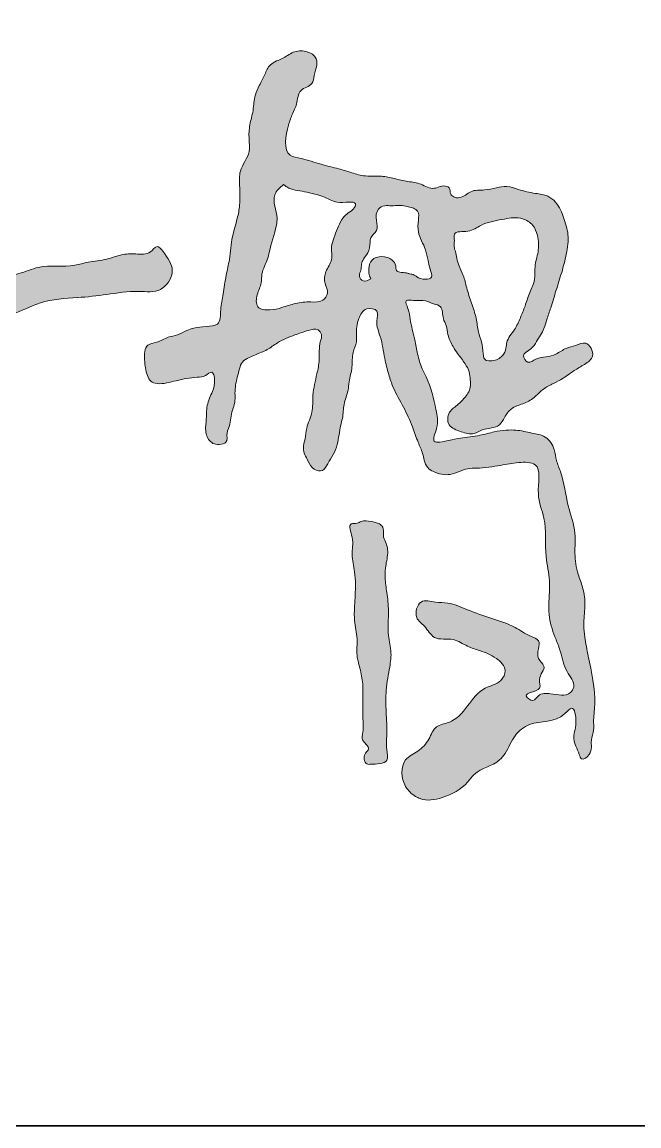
# Model space of a CAD drawing. Extents: x 3968514 to 5230306, y -516551 to -228246.
# Drawn here: x 4657063 to 4657539, y -351453 to -350602 of the extents above; entities that cross this region are included whole.
import ezdxf

# ---------------------------------------------------------------- set-up
doc = ezdxf.new("R2010")
doc.units = 0
doc.header["$LTSCALE"] = 1000
doc.header["$MEASUREMENT"] = 0
doc.layers.add('AXIS', color=3, linetype='Continuous', lineweight=15)
doc.layers.add('FRAME', color=3, linetype='Continuous', lineweight=18)

# ---------------------------------------------------------------- blocks, each defined once
blk = doc.blocks.new('A$C0B803521')
at = {"layer": 'FRAME', "lineweight": 35}
blk.add_line((-16943.12, 42352), (-23943.12, 42352), dxfattribs=at)
blk = doc.blocks.new('FWEFS')
h = blk.add_hatch(color=7)
h.dxf.hatch_style = 1
edge = h.paths.add_edge_path()
edge.add_spline(control_points=[(1917790.24, -2261802.23), (1917786.52, -2261803.82), (1917780.68, -2261806.32), (1917772.76, -2261811.83), (1917765.78, -2261811.49), (1917759.21, -2261815.92), (1917758.63, -2261825.08), (1917765.72, -2261831.7), (1917762.41, -2261845.41), (1917776.92, -2261841.29), (1917784.26, -2261845.3), (1917792.1, -2261839.64), (1917791.07, -2261853.08), (1917798.65, -2261859.55), (1917798.4, -2261872.46), (1917803.01, -2261883.74), (1917807.5, -2261895.54), (1917810.74, -2261907.26), (1917814.54, -2261919.38), (1917824.7, -2261925.2), (1917833.31, -2261924.5), (1917837.6, -2261922.02), (1917843.1, -2261923.94), (1917839.41, -2261927.59), (1917838.95, -2261931.96), (1917835.67, -2261936.51), (1917831.24, -2261942), (1917825.83, -2261947.08), (1917825.18, -2261955.24), (1917816.16, -2261958.56), (1917800.5, -2261962.15), (1917779.01, -2261968.46), (1917757.09, -2261971.99), (1917741.98, -2261976.91), (1917729.05, -2261977.3), (1917716.56, -2261983.89), (1917699.05, -2261987.15), (1917681.43, -2261991.12), (1917663.18, -2261998.21), (1917647.33, -2262002.75), (1917627.27, -2262001.47), (1917609.71, -2262003.7), (1917590.65, -2262009.83), (1917575.12, -2262014.36), (1917554.11, -2262021.17), (1917559.89, -2262042.14), (1917576.94, -2262050.93), (1917598.54, -2262044.27), (1917621.52, -2262044.27), (1917645.93, -2262041.09), (1917667.78, -2262027.14), (1917694.44, -2262030.1), (1917721.28, -2262015.25), (1917749.74, -2262012.75), (1917776.85, -2262004.01), (1917799.85, -2261990.24), (1917826.86, -2261989.47), (1917850.33, -2261984.56), (1917868.49, -2261976.57), (1917884.58, -2261971.65), (1917901.76, -2261967.5), (1917920.94, -2261963.09), (1917942.34, -2261958.91), (1917966.05, -2261954.58), (1917989.23, -2261945.96), (1918014.92, -2261947.01), (1918038.29, -2261932.97), (1918064, -2261932.16), (1918089.36, -2261929.44), (1918110.2, -2261925.7), (1918130.72, -2261928.77), (1918142.18, -2261911.87), (1918135.63, -2261900.84), (1918127.49, -2261889.58), (1918121.32, -2261899.18), (1918110.88, -2261897.54), (1918099.62, -2261898.19), (1918087.81, -2261902.88), (1918075.42, -2261903.58), (1918058.35, -2261909.03), (1918039.35, -2261905.36), (1918019.76, -2261914.58), (1918000.04, -2261915.5), (1917979.07, -2261917.27), (1917959.07, -2261926.09), (1917937.55, -2261924.26), (1917921.46, -2261935.69), (1917904.21, -2261932.89), (1917891.75, -2261943.32), (1917876.71, -2261942.58), (1917863.46, -2261942.79), (1917856.14, -2261945.73), (1917846.04, -2261950.66), (1917852.46, -2261936.37), (1917859.44, -2261931.09), (1917865.98, -2261920.88), (1917873.37, -2261910.63), (1917870.59, -2261896.39), (1917880.26, -2261887.83), (1917878.5, -2261877.09), (1917880.38, -2261867.65), (1917879.25, -2261855.53), (1917881.63, -2261841.81), (1917883.14, -2261826.16), (1917883.96, -2261814.04), (1917883.63, -2261800.29), (1917897.22, -2261799.73), (1917908.48, -2261798.96), (1917913.34, -2261786.9), (1917926.27, -2261787.97), (1917937.72, -2261780.78), (1917950.35, -2261774.11), (1917962.65, -2261771.39), (1917981.53, -2261767.69), (1917969.3, -2261756.28), (1917960.91, -2261753), (1917950.37, -2261752.57), (1917942.4, -2261757.98), (1917932.11, -2261762.17), (1917919.52, -2261763.45), (1917905.83, -2261767.33), (1917895.12, -2261770.41), (1917877.14, -2261777.01), (1917888.79, -2261762.78), (1917887.89, -2261753.34), (1917891.68, -2261741.95), (1917886.86, -2261732.81), (1917884.72, -2261719.08), (1917875.32, -2261723.49), (1917870.2, -2261728.13), (1917864.19, -2261734.54), (1917857.69, -2261739.61), (1917853.65, -2261749.88), (1917856.05, -2261759.43), (1917855.84, -2261769.06), (1917861.47, -2261775.41), (1917857.36, -2261781.95), (1917852.84, -2261788.77), (1917841.01, -2261788.4), (1917830.62, -2261792.05), (1917818.06, -2261795.29), (1917812.67, -2261783.64), (1917821.31, -2261775.14), (1917818.52, -2261760.85), (1917825.62, -2261750.64), (1917831.34, -2261736.6), (1917842.54, -2261739.4), (1917848.98, -2261728.74), (1917837.98, -2261724.98), (1917830.45, -2261725.93), (1917821.73, -2261722.44), (1917813.82, -2261724.42), (1917803.17, -2261721.37), (1917800.74, -2261733.29), (1917801.28, -2261741.96), (1917802, -2261751.95), (1917797.92, -2261761.88), (1917797.17, -2261773.11), (1917794.44, -2261784.89), (1917794.8, -2261794.83), (1917791.45, -2261800.27), (1917790.24, -2261802.23)], knot_values=[0, 0, 0, 0, 24.366061, 38.189437, 56.537359, 63.530395, 83.986974, 99.616719, 120.989284, 140.525005, 164.922766, 170.379048, 188.122888, 210.657272, 234.565496, 258.462018, 284.424346, 309.872356, 332.066619, 358.287014, 372.511667, 381.588324, 388.651204, 397.0169, 403.114956, 415.941233, 428.809803, 446.336873, 458.715261, 472.853017, 497.672363, 558.956675, 604.775447, 631.164715, 653.796783, 681.137311, 714.122256, 760.305437, 789.14986, 831.846762, 857.449787, 909.053616, 937.40682, 975.877135, 1013.187957, 1044.226209, 1079.348961, 1118.05175, 1174.264502, 1218.203695, 1263.372696, 1324.701999, 1369.27271, 1443.036026, 1493.632269, 1539.447049, 1601.008372, 1651.860114, 1682.761253, 1719.700448, 1752.688512, 1788.787888, 1837.7444, 1883.563172, 1933.245405, 1984.849069, 2032.982367, 2091.139462, 2136.202259, 2186.038982, 2219.796733, 2251.264563, 2282.1412, 2299.14346, 2311.638131, 2334.266829, 2356.725695, 2380.025163, 2409.222672, 2430.572689, 2486.671633, 2518.553309, 2557.256099, 2604.098767, 2644.100099, 2685.981279, 2728.494651, 2754.147502, 2784.207193, 2817.964944, 2842.020519, 2860.748952, 2870.867759, 2892.611048, 2911.86865, 2933.618011, 2962.22022, 2984.656876, 3013.257647, 3027.644326, 3046.8919, 3070.869698, 3099.820582, 3130.358931, 3163.965985, 3176.853041, 3203.674741, 3226.971118, 3240.725897, 3272.607573, 3290.495417, 3322.692603, 3354.130147, 3378.498819, 3401.227139, 3422.028042, 3438.027523, 3460.936372, 3478.169039, 3504.217307, 3537.202575, 3558.967326, 3583.444136, 3606.334917, 3626.272151, 3645.718353, 3672.083398, 3693.533914, 3703.652721, 3724.136874, 3737.70728, 3755.802227, 3773.021479, 3800.242528, 3813.129584, 3830.347641, 3842.523603, 3855.015074, 3877.924181, 3904.313772, 3928.316206, 3939.042183, 3970.894818, 3986.879573, 4021.316883, 4045.303939, 4063.195265, 4079.656503, 4096.127327, 4115.394378, 4128.589173, 4149.39364, 4165.396334, 4182.614392, 4206.59219, 4222.576945, 4240.803655, 4269.974399, 4289.421914, 4313.611138, 4327.198539, 4327.198539, 4327.198539, 4327.198539], degree=3, periodic=0)
edge = h.paths.add_edge_path(flags=16)
edge.add_spline(control_points=[(1917817.73, -2261832.45), (1917821.49, -2261830.93), (1917827.77, -2261828.39), (1917833.6, -2261820.37), (1917842.63, -2261816.57), (1917851, -2261814.97), (1917862.13, -2261816.9), (1917860.95, -2261828.77), (1917855.45, -2261837.57), (1917861.3, -2261849.21), (1917853.42, -2261860.77), (1917854.75, -2261872.89), (1917855.61, -2261883.68), (1917850.17, -2261894.3), (1917850.91, -2261907.03), (1917837.96, -2261913.88), (1917831.68, -2261904.55), (1917831.4, -2261894.98), (1917831.11, -2261883.07), (1917822, -2261873.32), (1917826.17, -2261859.25), (1917819.15, -2261849.13), (1917820.8, -2261839.18), (1917818.81, -2261834.82), (1917817.73, -2261832.45)], knot_values=[0, 0, 0, 0, 23.754055, 39.676877, 57.661976, 80.420577, 92.135508, 117.905246, 131.640664, 154.374723, 184.407486, 206.912286, 226.200975, 248.067523, 276.554032, 297.469728, 312.296055, 333.43967, 356.172411, 381.339271, 405.451462, 435.483364, 448.34382, 463.594547, 463.594547, 463.594547, 463.594547], degree=3, periodic=0)
h = blk.add_hatch(color=7)
h.dxf.hatch_style = 1
edge = h.paths.add_edge_path()
edge.add_spline(control_points=[(1918248.53, -2261760.28), (1918250.23, -2261754.93), (1918252.93, -2261746.42), (1918241.72, -2261740.8), (1918232.02, -2261741.41), (1918225.6, -2261746.86), (1918219.29, -2261749.1), (1918213.55, -2261752.2), (1918210.5, -2261759.91), (1918206.47, -2261767.37), (1918202.15, -2261776.45), (1918202.05, -2261787.13), (1918198.5, -2261798.15), (1918198.03, -2261808.78), (1918199.74, -2261821.55), (1918190.41, -2261831.94), (1918191.15, -2261846.6), (1918191.69, -2261858.75), (1918189.18, -2261871.98), (1918184.66, -2261885.53), (1918183.9, -2261900.55), (1918180.33, -2261915.06), (1918178.6, -2261928.39), (1918175.97, -2261940.03), (1918176.62, -2261953.72), (1918164.58, -2261953.8), (1918157.03, -2261954.7), (1918149.47, -2261957.08), (1918143.55, -2261960.94), (1918134.87, -2261961.85), (1918128.33, -2261966.48), (1918117.6, -2261967.48), (1918117.46, -2261980.7), (1918118.65, -2261989.4), (1918122.01, -2261996.81), (1918130.8, -2261999.09), (1918142.49, -2261995.33), (1918155.14, -2261992.98), (1918164.42, -2261993.11), (1918170.38, -2261986.89), (1918172.63, -2261996.94), (1918170.07, -2262004.54), (1918165.13, -2262014.89), (1918165.7, -2262026.13), (1918163.91, -2262036.38), (1918168.89, -2262044.43), (1918175.34, -2262045.3), (1918182.33, -2262043.95), (1918180.42, -2262035.72), (1918184.06, -2262029.86), (1918184.15, -2262020.96), (1918188.03, -2262013.38), (1918187.14, -2262003.1), (1918188.69, -2261994.86), (1918190.87, -2261987.06), (1918192.61, -2261980.68), (1918198.16, -2261978.01), (1918204.54, -2261975.01), (1918212.51, -2261972.42), (1918221.38, -2261965.08), (1918232.69, -2261960.75), (1918242.65, -2261957.43), (1918251.09, -2261954.89), (1918255.26, -2261960.45), (1918251.89, -2261968.44), (1918253.2, -2261978.7), (1918250.43, -2261992.48), (1918246.95, -2262005.72), (1918248.05, -2262020.3), (1918242.46, -2262030.79), (1918242.03, -2262040.36), (1918239.03, -2262049), (1918243.59, -2262056.97), (1918247.11, -2262064.71), (1918255.96, -2262066.48), (1918259.12, -2262058.92), (1918263.74, -2262053.06), (1918267.55, -2262042.92), (1918267.96, -2262033.25), (1918271.12, -2262023.21), (1918270.85, -2262013.79), (1918274.93, -2262004.81), (1918275.48, -2261994.95), (1918278.59, -2261985.5), (1918277.38, -2261974.66), (1918281.78, -2261966.94), (1918280.92, -2261957.91), (1918281.84, -2261948.93), (1918287.29, -2261938.8), (1918299.2, -2261940.81), (1918295.55, -2261951.85), (1918300.8, -2261963.07), (1918302.43, -2261977.31), (1918305.82, -2261990.37), (1918310.02, -2262003.2), (1918317.66, -2262016), (1918324.23, -2262030.07), (1918328.13, -2262042.36), (1918332.22, -2262050.62), (1918333.51, -2262057.45), (1918335.51, -2262063.07), (1918342.84, -2262067.48), (1918354.31, -2262069.85), (1918364.52, -2262063.29), (1918374.78, -2262063.41), (1918383.16, -2262062.48), (1918394.22, -2262060.98), (1918405.22, -2262058.51), (1918425.55, -2262058.58), (1918418.83, -2262083.55), (1918428.69, -2262104.45), (1918425.76, -2262128.22), (1918430.43, -2262146.86), (1918430.12, -2262162.57), (1918428.64, -2262178.09), (1918434.24, -2262193.13), (1918439.74, -2262206.79), (1918441.49, -2262219.49), (1918451.18, -2262229.55), (1918444.46, -2262240.36), (1918432.98, -2262236.93), (1918422.1, -2262236.79), (1918417.86, -2262244.5), (1918407.02, -2262236.32), (1918425.71, -2262235.91), (1918420.27, -2262224.51), (1918429.31, -2262216.55), (1918417.56, -2262209.13), (1918425.7, -2262196.42), (1918412.72, -2262192.34), (1918402.79, -2262184.53), (1918385.27, -2262179.39), (1918368.23, -2262173.28), (1918353.84, -2262166.85), (1918341.96, -2262167.1), (1918329.3, -2262163.26), (1918325.08, -2262179), (1918334.97, -2262185.14), (1918340.72, -2262197.12), (1918355.9, -2262193.35), (1918366.04, -2262200.95), (1918377.8, -2262204.37), (1918388.56, -2262208.45), (1918398.18, -2262218.02), (1918392.28, -2262229.78), (1918370.85, -2262233.27), (1918363.6, -2262259.16), (1918341.48, -2262261.43), (1918337.49, -2262273.37), (1918329.51, -2262282.04), (1918314.78, -2262288.46), (1918315.97, -2262307.52), (1918324.72, -2262315.55), (1918334.22, -2262320.5), (1918349.85, -2262317.8), (1918364.31, -2262310.02), (1918374.52, -2262294.9), (1918388.64, -2262293.02), (1918398.09, -2262281.04), (1918402.05, -2262269.41), (1918418.57, -2262256.5), (1918436.22, -2262260.9), (1918448.95, -2262244.46), (1918452.07, -2262261.68), (1918446.78, -2262272.13), (1918452.31, -2262280.65), (1918454.76, -2262289.74), (1918464.09, -2262282.9), (1918461.28, -2262274.12), (1918464.77, -2262266.11), (1918463.84, -2262256.87), (1918466.89, -2262237.78), (1918461.34, -2262215.79), (1918457.62, -2262195.53), (1918456.09, -2262182.65), (1918458.14, -2262169.89), (1918456.7, -2262156.42), (1918451.32, -2262143.52), (1918449.12, -2262129.33), (1918451.05, -2262111.29), (1918443.17, -2262090.89), (1918441.42, -2262071.45), (1918435.18, -2262057.67), (1918434.43, -2262047.71), (1918427.96, -2262038.03), (1918415.89, -2262036.21), (1918406.05, -2262033.7), (1918396.18, -2262033.82), (1918386.84, -2262035.17), (1918375.47, -2262038.6), (1918362.97, -2262039.73), (1918352.7, -2262041.68), (1918337.76, -2262045.43), (1918345.04, -2262030.09), (1918341.9, -2262014.73), (1918338.41, -2261998.42), (1918330.95, -2261985.3), (1918328.31, -2261975.47), (1918326.18, -2261962.64), (1918322.66, -2261950.51), (1918322.01, -2261941.44), (1918317.63, -2261932.83), (1918327.38, -2261934.34), (1918333.8, -2261933.28), (1918340.3, -2261936.64), (1918348.46, -2261938.15), (1918347.05, -2261947.19), (1918351.23, -2261953.44), (1918351.43, -2261961.38), (1918355.02, -2261968.55), (1918359.92, -2261975.78), (1918364.67, -2261981.76), (1918368.57, -2261988.55), (1918369, -2261994.88), (1918369.65, -2262002.35), (1918365.11, -2262008.83), (1918359.29, -2262014.83), (1918351.88, -2262019.16), (1918350.68, -2262029.4), (1918356.91, -2262033.24), (1918363.21, -2262035.72), (1918371.31, -2262037.93), (1918380.06, -2262031.94), (1918391, -2262032.87), (1918395.62, -2262023.54), (1918400.46, -2262016.44), (1918409.89, -2262013.79), (1918418.39, -2262009.58), (1918424.3, -2262002.45), (1918431.76, -2261998.76), (1918440.33, -2261994.43), (1918448.31, -2261988.35), (1918456.98, -2261983.49), (1918466.34, -2261977.12), (1918459.46, -2261964.08), (1918450.35, -2261969.05), (1918442.41, -2261970.39), (1918435.81, -2261975.58), (1918427.58, -2261977.75), (1918420.21, -2261978.02), (1918413.7, -2261983.6), (1918407.6, -2261975.11), (1918416.65, -2261971.89), (1918420.76, -2261964.26), (1918425.79, -2261957.03), (1918428.3, -2261947.87), (1918431.79, -2261938.32), (1918435.14, -2261925.98), (1918439.77, -2261912.35), (1918443.37, -2261898.03), (1918445.71, -2261883.38), (1918441.71, -2261872.11), (1918438.07, -2261861.45), (1918430.97, -2261852.56), (1918417.96, -2261851.34), (1918407.52, -2261848.88), (1918397.69, -2261845.25), (1918388.75, -2261846.85), (1918379.9, -2261849.33), (1918370.77, -2261848.22), (1918364.59, -2261853.82), (1918357.82, -2261855.7), (1918353.13, -2261851.46), (1918353.94, -2261846.3), (1918347.88, -2261845.05), (1918344.34, -2261846.5), (1918340.11, -2261847.72), (1918335.82, -2261846.65), (1918329.74, -2261843.15), (1918320.73, -2261842.2), (1918310.71, -2261839.9), (1918299.33, -2261837.26), (1918287.64, -2261838.66), (1918276.8, -2261835.06), (1918266.08, -2261831.76), (1918253.1, -2261828.92), (1918241.36, -2261824.63), (1918223.73, -2261821.99), (1918227.35, -2261802.29), (1918231.46, -2261790.19), (1918235.99, -2261781.8), (1918235.95, -2261770.35), (1918247.75, -2261768.49), (1918248.31, -2261762.6), (1918248.53, -2261760.28)], knot_values=[0, 0, 0, 0, 28.535344, 45.431189, 64.936486, 84.550374, 93.812154, 105.288467, 122.177055, 141.204187, 157.00605, 181.586523, 203.996616, 225.90725, 245.352952, 278.554516, 300.463643, 330.848383, 351.829078, 380.720005, 416.298509, 441.088572, 470.660759, 495.239438, 517.650831, 535.606857, 554.97199, 566.004944, 582.387827, 596.77516, 616.699819, 630.487304, 653.738287, 678.522014, 688.685348, 698.895596, 728.869796, 761.56267, 774.905447, 785.831337, 797.968312, 816.595635, 839.750055, 863.340087, 883.379246, 901.517356, 911.268326, 922.3017, 936.349717, 950.956958, 963.2803, 988.429899, 999.756148, 1024.401059, 1037.928493, 1049.257688, 1061.83384, 1072.370522, 1092.295704, 1111.158595, 1140.822787, 1162.885645, 1177.740805, 1186.457178, 1197.917097, 1225.853504, 1247.913155, 1281.581446, 1307.77837, 1333.406727, 1350.167761, 1365.208197, 1385.607607, 1401.820294, 1415.020241, 1428.094269, 1444.539275, 1461.368971, 1491.452464, 1502.230825, 1524.16965, 1546.791737, 1559.97711, 1583.046966, 1605.767675, 1623.131425, 1633.587448, 1659.094127, 1678.292441, 1694.37512, 1709.187597, 1734.13934, 1768.828441, 1793.97804, 1815.198529, 1849.498152, 1883.036028, 1908.125272, 1926.897419, 1937.674489, 1950.152174, 1960.796126, 1987.324965, 2015.733769, 2028.847112, 2048.113932, 2066.616222, 2094.86487, 2120.401465, 2165.369925, 2203.833335, 2263.59861, 2301.451367, 2318.499289, 2357.70871, 2393.309027, 2413.265404, 2445.615601, 2471.586869, 2481.530305, 2512.297331, 2531.377542, 2542.300975, 2554.603851, 2578.306614, 2591.945484, 2613.51144, 2628.181597, 2655.459336, 2669.2146, 2696.726446, 2735.073142, 2775.016962, 2807.394832, 2826.245249, 2848.431752, 2873.254924, 2891.386099, 2914.332945, 2943.54566, 2967.976437, 2987.949857, 3016.191924, 3039.388153, 3056.180462, 3082.888354, 3160.118371, 3180.091791, 3202.326337, 3227.682226, 3250.886004, 3291.801282, 3313.511784, 3321.142271, 3355.317885, 3401.257543, 3416.981819, 3462.056647, 3475.377257, 3506.681068, 3534.660927, 3591.872847, 3605.196283, 3628.386664, 3654.185343, 3679.531031, 3687.156997, 3700.910129, 3723.332947, 3739.051422, 3750.984435, 3778.314183, 3854.197091, 3883.626814, 3902.456763, 3931.489234, 3960.670482, 3982.235421, 4015.028887, 4045.714348, 4089.547027, 4143.255165, 4161.926929, 4179.036043, 4203.013757, 4224.220602, 4249.30716, 4264.300646, 4283.01389, 4305.690552, 4336.002425, 4354.857327, 4376.926427, 4396.629536, 4425.719705, 4478.389873, 4492.18487, 4516.155503, 4538.620969, 4571.115396, 4588.225172, 4599.980626, 4611.47889, 4630.025534, 4643.13627, 4654.600452, 4673.620964, 4685.078017, 4699.422549, 4719.556036, 4732.267815, 4751.839151, 4765.632959, 4778.094704, 4789.548693, 4809.666174, 4822.132959, 4840.222728, 4859.627214, 4869.680877, 4881.144548, 4901.603118, 4915.035505, 4942.659527, 4956.595681, 4973.530148, 4992.869057, 5012.998007, 5029.841572, 5047.235288, 5062.224766, 5087.660122, 5106.261998, 5124.349896, 5146.435546, 5162.699447, 5177.483977, 5195.642459, 5211.272914, 5227.536526, 5240.647262, 5252.635174, 5268.233208, 5282.68915, 5305.974185, 5319.907449, 5339.413969, 5367.013157, 5396.556132, 5425.621966, 5456.01851, 5483.376562, 5495.652466, 5524.351688, 5544.251861, 5571.422266, 5589.605914, 5605.580703, 5624.435605, 5645.770764, 5655.309333, 5674.019395, 5680.252787, 5690.299502, 5698.666458, 5710.434688, 5714.071977, 5724.801428, 5735.457965, 5756.217848, 5777.842271, 5797.562743, 5825.802206, 5846.769818, 5865.183653, 5893.422445, 5925.526163, 5943.101309, 5989.374635, 6008.047655, 6024.249042, 6046.542068, 6066.356738, 6079.221034, 6079.221034, 6079.221034, 6079.221034], degree=3, periodic=0)
edge = h.paths.add_edge_path(flags=16)
edge.add_spline(control_points=[(1918292.39, -2261917.16), (1918290.28, -2261918.28), (1918287.43, -2261919.8), (1918284.13, -2261917.4), (1918282.92, -2261914.21), (1918285.14, -2261910.55), (1918284.75, -2261906.06), (1918286.61, -2261901.36), (1918291.03, -2261896.8), (1918291.64, -2261890.64), (1918292.05, -2261884.16), (1918298.29, -2261880.22), (1918296.1, -2261871.83), (1918296.4, -2261863.57), (1918302.98, -2261860.25), (1918308.48, -2261861.15), (1918313.79, -2261860.17), (1918319.47, -2261861.26), (1918324.37, -2261862.15), (1918329.82, -2261865.28), (1918328.82, -2261872.86), (1918328.13, -2261882.96), (1918334.52, -2261892.5), (1918336.4, -2261902.64), (1918337.7, -2261909.15), (1918341.5, -2261918.99), (1918329.78, -2261917.59), (1918325.54, -2261913.82), (1918322.6, -2261913.54), (1918319.04, -2261912.22), (1918315.65, -2261912.46), (1918311.35, -2261910.96), (1918312.01, -2261906.3), (1918309.12, -2261902.61), (1918303.81, -2261899.78), (1918297.78, -2261899.67), (1918291.88, -2261903.12), (1918290.56, -2261908.68), (1918290.72, -2261913.67), (1918291.88, -2261916.11), (1918292.39, -2261917.16)], knot_values=[0, 0, 0, 0, 12.594808, 17.099866, 22.758349, 31.355255, 40.67874, 49.166524, 60.834113, 77.586141, 84.828387, 98.697095, 114.244075, 132.033188, 143.056457, 153.431371, 165.122729, 174.937566, 187.675587, 195.58958, 209.255375, 227.393076, 257.351656, 274.007046, 287.992505, 300.453405, 323.160188, 327.833093, 335.228352, 339.94764, 350.40319, 356.204474, 363.448029, 374.232229, 382.357335, 399.218177, 407.669015, 421.397094, 430.489589, 437.417538, 437.417538, 437.417538, 437.417538], degree=3, periodic=0)
edge = h.paths.add_edge_path(flags=16)
edge.add_spline(control_points=[(1918224.98, -2261844.41), (1918222.14, -2261846.84), (1918216.95, -2261851.25), (1918217.88, -2261861.53), (1918220.6, -2261868.96), (1918218.64, -2261881.27), (1918214.92, -2261891.34), (1918212.34, -2261904.2), (1918207.71, -2261911.33), (1918208.28, -2261921.43), (1918204.02, -2261928.64), (1918203.21, -2261940.52), (1918214.96, -2261941.76), (1918224.14, -2261939.33), (1918234.49, -2261935.74), (1918244.93, -2261934.6), (1918254.94, -2261935.68), (1918260.44, -2261927.86), (1918256, -2261920.44), (1918256.82, -2261910.92), (1918263.61, -2261902.84), (1918261.03, -2261893.27), (1918264.9, -2261883.03), (1918267.73, -2261874.15), (1918273.62, -2261866.65), (1918278.42, -2261864.72), (1918282.17, -2261858.17), (1918273.32, -2261857.75), (1918265.61, -2261859.07), (1918256.98, -2261853.88), (1918248.47, -2261851.65), (1918239.25, -2261849.31), (1918230.27, -2261848.68), (1918225.79, -2261845.07), (1918224.98, -2261844.41)], knot_values=[0, 0, 0, 0, 20.998286, 38.253784, 57.107251, 68.269085, 111.619394, 121.783577, 146.742881, 160.355317, 179.844657, 198.373461, 217.525285, 236.39753, 258.25878, 281.831277, 300.501059, 313.836064, 329.081559, 347.610363, 368.015654, 387.735464, 401.788372, 432.703548, 444.073429, 456.406237, 465.793638, 475.967251, 494.473681, 518.299189, 531.180066, 547.638884, 575.770594, 581.938683, 581.938683, 581.938683, 581.938683], degree=3, periodic=0)
edge = h.paths.add_edge_path(flags=16)
edge.add_spline(control_points=[(1918357.67, -2261895.9), (1918357.93, -2261897.73), (1918358.47, -2261901.6), (1918360.41, -2261907.89), (1918364.2, -2261915.01), (1918366.35, -2261924.92), (1918369.85, -2261935.9), (1918374, -2261947.01), (1918374.77, -2261957.39), (1918378.13, -2261966.24), (1918378.96, -2261972.99), (1918379.43, -2261981.13), (1918389.01, -2261980.68), (1918395.1, -2261976.17), (1918396.82, -2261970.36), (1918397.26, -2261963.45), (1918403.53, -2261956.99), (1918407.66, -2261947.38), (1918411.68, -2261937.81), (1918414.55, -2261927.76), (1918419.61, -2261918.12), (1918418.3, -2261907.06), (1918422.14, -2261896.12), (1918421.85, -2261884.9), (1918417.88, -2261875.16), (1918411.9, -2261871.47), (1918403.73, -2261869.44), (1918392.68, -2261871.61), (1918378.32, -2261874.02), (1918368.7, -2261882.04), (1918355.31, -2261879.7), (1918357.25, -2261888.25), (1918356.09, -2261892.58), (1918357.31, -2261895.15), (1918357.67, -2261895.9)], knot_values=[0, 0, 0, 0, 11.055142, 23.414703, 39.287374, 59.133594, 83.854935, 108.57533, 129.789714, 145.892464, 164.269805, 172.64769, 189.123632, 206.036158, 217.53155, 223.956629, 247.183075, 267.506045, 287.08229, 309.212848, 330.485971, 350.497909, 373.665051, 399.124117, 416.199366, 434.611557, 438.361637, 466.620122, 500.605274, 522.582405, 543.993257, 553.988885, 565.802142, 570.695586, 570.695586, 570.695586, 570.695586], degree=3, periodic=0)
h = blk.add_hatch(color=7)
h.dxf.hatch_style = 1
edge = h.paths.add_edge_path()
edge.add_spline(control_points=[(1918302.12, -2262116.54), (1918303.54, -2262119.69), (1918306.6, -2262126.44), (1918303.73, -2262137.15), (1918303.01, -2262148.21), (1918304.86, -2262160.07), (1918306.62, -2262174.9), (1918304.7, -2262190.58), (1918308.82, -2262205.49), (1918306.26, -2262220.48), (1918303.69, -2262234.78), (1918303.95, -2262250.97), (1918305.19, -2262265.71), (1918303.82, -2262278.01), (1918306.93, -2262291.91), (1918295.68, -2262291.33), (1918288.05, -2262292.23), (1918285.42, -2262284.41), (1918293.46, -2262279.32), (1918284.47, -2262274.06), (1918286.98, -2262265.11), (1918286.02, -2262257.19), (1918286.21, -2262248.88), (1918286.09, -2262240.81), (1918286.56, -2262230.75), (1918284.58, -2262219.25), (1918280.74, -2262207.44), (1918282.59, -2262194.38), (1918279.23, -2262181.84), (1918279.82, -2262167.72), (1918280.68, -2262155.17), (1918280.02, -2262142.04), (1918276.69, -2262129.6), (1918279.83, -2262118.96), (1918273.97, -2262105.3), (1918281.6, -2262106.25), (1918286.01, -2262103.41), (1918292.3, -2262104.37), (1918298.19, -2262105.37), (1918302.48, -2262109.24), (1918302.09, -2262113.37), (1918302.11, -2262115.9), (1918302.12, -2262116.54)], knot_values=[0, 0, 0, 0, 20.154769, 43.238836, 63.673147, 86.757214, 114.913286, 153.151354, 180.189148, 205.808609, 243.12265, 267.33996, 303.05136, 329.81681, 346.387038, 372.690073, 376.517992, 391.438829, 403.466811, 419.030818, 431.77551, 454.718085, 467.464108, 481.484866, 503.152705, 527.670679, 551.174114, 576.666159, 604.966423, 627.908998, 661.07268, 680.234909, 707.272702, 734.039483, 754.472466, 763.494782, 770.365188, 785.676864, 798.997347, 806.2109, 817.752934, 821.57714, 821.57714, 821.57714, 821.57714], degree=3, periodic=0)
at = {"color": 7}
for points, knots in [([(1917790.24, -2261802.23, -49.39), (1917786.52, -2261803.82, -49.39), (1917780.68, -2261806.32, -49.39), (1917772.76, -2261811.83, -49.39), (1917765.78, -2261811.49, -49.39), (1917759.21, -2261815.92, -49.39), (1917758.63, -2261825.08, -49.39), (1917765.72, -2261831.7, -49.39), (1917762.41, -2261845.41, -49.39), (1917776.92, -2261841.29, -49.39), (1917784.26, -2261845.3, -49.39), (1917792.1, -2261839.64, -49.39), (1917791.07, -2261853.08, -49.39), (1917798.65, -2261859.55, -49.39), (1917798.4, -2261872.46, -49.39), (1917803.01, -2261883.74, -49.39), (1917807.5, -2261895.54, -49.39), (1917810.74, -2261907.26, -49.39), (1917814.54, -2261919.38, -49.39), (1917824.7, -2261925.2, -49.39), (1917833.31, -2261924.5, -49.39), (1917837.6, -2261922.02, -49.39), (1917843.1, -2261923.94, -49.39), (1917839.41, -2261927.59, -49.39), (1917838.95, -2261931.96, -49.39), (1917835.67, -2261936.51, -49.39), (1917831.24, -2261942, -49.39), (1917825.83, -2261947.08, -49.39), (1917825.18, -2261955.24, -49.39), (1917816.16, -2261958.56, -49.39), (1917800.5, -2261962.15, -49.39), (1917779.01, -2261968.46, -49.39), (1917757.09, -2261971.99, -49.39), (1917741.98, -2261976.91, -49.39), (1917729.05, -2261977.3, -49.39), (1917716.56, -2261983.89, -49.39), (1917699.05, -2261987.15, -49.39), (1917681.43, -2261991.12, -49.39), (1917663.18, -2261998.21, -49.39), (1917647.33, -2262002.75, -49.39), (1917627.27, -2262001.47, -49.39), (1917609.71, -2262003.7, -49.39), (1917590.65, -2262009.83, -49.39), (1917575.12, -2262014.36, -49.39), (1917554.11, -2262021.17, -49.39), (1917559.89, -2262042.14, -49.39), (1917576.94, -2262050.93, -49.39), (1917598.54, -2262044.27, -49.39), (1917621.52, -2262044.27, -49.39), (1917645.93, -2262041.09, -49.39), (1917667.78, -2262027.14, -49.39), (1917694.44, -2262030.1, -49.39), (1917721.28, -2262015.25, -49.39), (1917749.74, -2262012.75, -49.39), (1917776.85, -2262004.01, -49.39), (1917799.85, -2261990.24, -49.39), (1917826.86, -2261989.47, -49.39), (1917850.33, -2261984.56, -49.39), (1917868.49, -2261976.57, -49.39), (1917884.58, -2261971.65, -49.39), (1917901.76, -2261967.5, -49.39), (1917920.94, -2261963.09, -49.39), (1917942.34, -2261958.91, -49.39), (1917966.05, -2261954.58, -49.39), (1917989.23, -2261945.96, -49.39), (1918014.92, -2261947.01, -49.39), (1918038.29, -2261932.97, -49.39), (1918064, -2261932.16, -49.39), (1918089.36, -2261929.44, -49.39), (1918110.2, -2261925.7, -49.39), (1918130.72, -2261928.77, -49.39), (1918142.18, -2261911.87, -49.39), (1918135.63, -2261900.84, -49.39), (1918127.49, -2261889.58, -49.39), (1918121.32, -2261899.18, -49.39), (1918110.88, -2261897.54, -49.39), (1918099.62, -2261898.19, -49.39), (1918087.81, -2261902.88, -49.39), (1918075.42, -2261903.58, -49.39), (1918058.35, -2261909.03, -49.39), (1918039.35, -2261905.36, -49.39), (1918019.76, -2261914.58, -49.39), (1918000.04, -2261915.5, -49.39), (1917979.07, -2261917.27, -49.39), (1917959.07, -2261926.09, -49.39), (1917937.55, -2261924.26, -49.39), (1917921.46, -2261935.69, -49.39), (1917904.21, -2261932.89, -49.39), (1917891.75, -2261943.32, -49.39), (1917876.71, -2261942.58, -49.39), (1917863.46, -2261942.79, -49.39), (1917856.14, -2261945.73, -49.39), (1917846.04, -2261950.66, -49.39), (1917852.46, -2261936.37, -49.39), (1917859.44, -2261931.09, -49.39), (1917865.98, -2261920.88, -49.39), (1917873.37, -2261910.63, -49.39), (1917870.59, -2261896.39, -49.39), (1917880.26, -2261887.83, -49.39), (1917878.5, -2261877.09, -49.39), (1917880.38, -2261867.65, -49.39), (1917879.25, -2261855.53, -49.39), (1917881.63, -2261841.81, -49.39), (1917883.14, -2261826.16, -49.39), (1917883.96, -2261814.04, -49.39), (1917883.63, -2261800.29, -49.39), (1917897.22, -2261799.73, -49.39), (1917908.48, -2261798.96, -49.39), (1917913.34, -2261786.9, -49.39), (1917926.27, -2261787.97, -49.39), (1917937.72, -2261780.78, -49.39), (1917950.35, -2261774.11, -49.39), (1917962.65, -2261771.39, -49.39), (1917981.53, -2261767.69, -49.39), (1917969.3, -2261756.28, -49.39), (1917960.91, -2261753, -49.39), (1917950.37, -2261752.57, -49.39), (1917942.4, -2261757.98, -49.39), (1917932.11, -2261762.17, -49.39), (1917919.52, -2261763.45, -49.39), (1917905.83, -2261767.33, -49.39), (1917895.12, -2261770.41, -49.39), (1917877.14, -2261777.01, -49.39), (1917888.79, -2261762.78, -49.39), (1917887.89, -2261753.34, -49.39), (1917891.68, -2261741.95, -49.39), (1917886.86, -2261732.81, -49.39), (1917884.72, -2261719.08, -49.39), (1917875.32, -2261723.49, -49.39), (1917870.2, -2261728.13, -49.39), (1917864.19, -2261734.54, -49.39), (1917857.69, -2261739.61, -49.39), (1917853.65, -2261749.88, -49.39), (1917856.05, -2261759.43, -49.39), (1917855.84, -2261769.06, -49.39), (1917861.47, -2261775.41, -49.39), (1917857.36, -2261781.95, -49.39), (1917852.84, -2261788.77, -49.39), (1917841.01, -2261788.4, -49.39), (1917830.62, -2261792.05, -49.39), (1917818.06, -2261795.29, -49.39), (1917812.67, -2261783.64, -49.39), (1917821.31, -2261775.14, -49.39), (1917818.52, -2261760.85, -49.39), (1917825.62, -2261750.64, -49.39), (1917831.34, -2261736.6, -49.39), (1917842.54, -2261739.4, -49.39), (1917848.98, -2261728.74, -49.39), (1917837.98, -2261724.98, -49.39), (1917830.45, -2261725.93, -49.39), (1917821.73, -2261722.44, -49.39), (1917813.82, -2261724.42, -49.39), (1917803.17, -2261721.37, -49.39), (1917800.74, -2261733.29, -49.39), (1917801.28, -2261741.96, -49.39), (1917802, -2261751.95, -49.39), (1917797.92, -2261761.88, -49.39), (1917797.17, -2261773.11, -49.39), (1917794.44, -2261784.89, -49.39), (1917794.8, -2261794.83, -49.39), (1917791.45, -2261800.27, -49.39), (1917790.24, -2261802.23, -49.39)], [0, 0, 0, 0, 12.183031, 19.094718, 28.26868, 31.765198, 41.993487, 49.808359, 60.494642, 70.262502, 82.461383, 85.189524, 94.061444, 105.328636, 117.282748, 129.231009, 142.212173, 154.936178, 166.033309, 179.143507, 186.255833, 190.794162, 194.325602, 198.50845, 201.557478, 207.970616, 214.404901, 223.168437, 229.35763, 236.426508, 248.836181, 279.478337, 302.387724, 315.582358, 326.898391, 340.568655, 357.061128, 380.152719, 394.57493, 415.923381, 428.724894, 454.526808, 468.70341, 487.938568, 506.593978, 522.113105, 539.67448, 559.025875, 587.132251, 609.101848, 631.686348, 662.350999, 684.636355, 721.518013, 746.816134, 769.723525, 800.504186, 825.930057, 841.380626, 859.850224, 876.344256, 894.393944, 918.8722, 941.781586, 966.622703, 992.424535, 1016.491183, 1045.569731, 1068.10113, 1093.019491, 1109.898366, 1125.632281, 1141.0706, 1149.57173, 1155.819065, 1167.133414, 1178.362848, 1190.012581, 1204.611336, 1215.286345, 1243.335817, 1259.276655, 1278.628049, 1302.049383, 1322.050049, 1342.99064, 1364.247326, 1377.073751, 1392.103597, 1408.982472, 1421.010259, 1430.374476, 1435.43388, 1446.305524, 1455.934325, 1466.809005, 1481.11011, 1492.328438, 1506.628823, 1513.822163, 1523.44595, 1535.434849, 1549.910291, 1565.179465, 1581.982992, 1588.42652, 1601.837371, 1613.485559, 1620.362948, 1636.303786, 1645.247708, 1661.346302, 1677.065074, 1689.249409, 1700.61357, 1711.014021, 1719.013761, 1730.468186, 1739.084519, 1752.108654, 1768.601287, 1779.483663, 1791.722068, 1803.167458, 1813.136075, 1822.859177, 1836.041699, 1846.766957, 1851.826361, 1862.068437, 1868.85364, 1877.901113, 1886.510739, 1900.121264, 1906.564792, 1915.173821, 1921.261801, 1927.507537, 1938.962091, 1952.156886, 1964.158103, 1969.521091, 1985.447409, 1993.439787, 2010.658441, 2022.651969, 2031.597632, 2039.828252, 2048.063664, 2057.697189, 2064.294587, 2074.69682, 2082.698167, 2091.307196, 2103.296095, 2111.288472, 2120.401828, 2134.987199, 2144.710957, 2156.805569, 2163.599269, 2163.599269, 2163.599269, 2163.599269]), ([(1918248.53, -2261760.28, -49.39), (1918250.23, -2261754.93, -49.39), (1918252.93, -2261746.42, -49.39), (1918241.72, -2261740.8, -49.39), (1918232.02, -2261741.41, -49.39), (1918225.6, -2261746.86, -49.39), (1918219.29, -2261749.1, -49.39), (1918213.55, -2261752.2, -49.39), (1918210.5, -2261759.91, -49.39), (1918206.47, -2261767.37, -49.39), (1918202.15, -2261776.45, -49.39), (1918202.05, -2261787.13, -49.39), (1918198.5, -2261798.15, -49.39), (1918198.03, -2261808.78, -49.39), (1918199.74, -2261821.55, -49.39), (1918190.41, -2261831.94, -49.39), (1918191.15, -2261846.6, -49.39), (1918191.69, -2261858.75, -49.39), (1918189.18, -2261871.98, -49.39), (1918184.66, -2261885.53, -49.39), (1918183.9, -2261900.55, -49.39), (1918180.33, -2261915.06, -49.39), (1918178.6, -2261928.39, -49.39), (1918175.97, -2261940.03, -49.39), (1918176.62, -2261953.72, -49.39), (1918164.58, -2261953.8, -49.39), (1918157.03, -2261954.7, -49.39), (1918149.47, -2261957.08, -49.39), (1918143.55, -2261960.94, -49.39), (1918134.87, -2261961.85, -49.39), (1918128.33, -2261966.48, -49.39), (1918117.6, -2261967.48, -49.39), (1918117.46, -2261980.7, -49.39), (1918118.65, -2261989.4, -49.39), (1918122.01, -2261996.81, -49.39), (1918130.8, -2261999.09, -49.39), (1918142.49, -2261995.33, -49.39), (1918155.14, -2261992.98, -49.39), (1918164.42, -2261993.11, -49.39), (1918170.38, -2261986.89, -49.39), (1918172.63, -2261996.94, -49.39), (1918170.07, -2262004.54, -49.39), (1918165.13, -2262014.89, -49.39), (1918165.7, -2262026.13, -49.39), (1918163.91, -2262036.38, -49.39), (1918168.89, -2262044.43, -49.39), (1918175.34, -2262045.3, -49.39), (1918182.33, -2262043.95, -49.39), (1918180.42, -2262035.72, -49.39), (1918184.06, -2262029.86, -49.39), (1918184.15, -2262020.96, -49.39), (1918188.03, -2262013.38, -49.39), (1918187.14, -2262003.1, -49.39), (1918188.69, -2261994.86, -49.39), (1918190.87, -2261987.06, -49.39), (1918192.61, -2261980.68, -49.39), (1918198.16, -2261978.01, -49.39), (1918204.54, -2261975.01, -49.39), (1918212.51, -2261972.42, -49.39), (1918221.38, -2261965.08, -49.39), (1918232.69, -2261960.75, -49.39), (1918242.65, -2261957.43, -49.39), (1918251.09, -2261954.89, -49.39), (1918255.26, -2261960.45, -49.39), (1918251.89, -2261968.44, -49.39), (1918253.2, -2261978.7, -49.39), (1918250.43, -2261992.48, -49.39), (1918246.95, -2262005.72, -49.39), (1918248.05, -2262020.3, -49.39), (1918242.46, -2262030.79, -49.39), (1918242.03, -2262040.36, -49.39), (1918239.03, -2262049, -49.39), (1918243.59, -2262056.97, -49.39), (1918247.11, -2262064.71, -49.39), (1918255.96, -2262066.48, -49.39), (1918259.12, -2262058.92, -49.39), (1918263.74, -2262053.06, -49.39), (1918267.55, -2262042.92, -49.39), (1918267.96, -2262033.25, -49.39), (1918271.12, -2262023.21, -49.39), (1918270.85, -2262013.79, -49.39), (1918274.93, -2262004.81, -49.39), (1918275.48, -2261994.95, -49.39), (1918278.59, -2261985.5, -49.39), (1918277.38, -2261974.66, -49.39), (1918281.78, -2261966.94, -49.39), (1918280.92, -2261957.91, -49.39), (1918281.84, -2261948.93, -49.39), (1918287.29, -2261938.8, -49.39), (1918299.2, -2261940.81, -49.39), (1918295.55, -2261951.85, -49.39), (1918300.8, -2261963.07, -49.39), (1918302.43, -2261977.31, -49.39), (1918305.82, -2261990.37, -49.39), (1918310.02, -2262003.2, -49.39), (1918317.66, -2262016, -49.39), (1918324.23, -2262030.07, -49.39), (1918328.13, -2262042.36, -49.39), (1918332.22, -2262050.62, -49.39), (1918333.51, -2262057.45, -49.39), (1918335.51, -2262063.07, -49.39), (1918342.84, -2262067.48, -49.39), (1918354.31, -2262069.85, -49.39), (1918364.52, -2262063.29, -49.39), (1918374.78, -2262063.41, -49.39), (1918383.16, -2262062.48, -49.39), (1918394.22, -2262060.98, -49.39), (1918405.22, -2262058.51, -49.39), (1918425.55, -2262058.58, -49.39), (1918418.83, -2262083.55, -49.39), (1918428.69, -2262104.45, -49.39), (1918425.76, -2262128.22, -49.39), (1918430.43, -2262146.86, -49.39), (1918430.12, -2262162.57, -49.39), (1918428.64, -2262178.09, -49.39), (1918434.24, -2262193.13, -49.39), (1918439.74, -2262206.79, -49.39), (1918441.49, -2262219.49, -49.39), (1918451.18, -2262229.55, -49.39), (1918444.46, -2262240.36, -49.39), (1918432.98, -2262236.93, -49.39), (1918422.1, -2262236.79, -49.39), (1918417.86, -2262244.5, -49.39), (1918407.02, -2262236.32, -49.39), (1918425.71, -2262235.91, -49.39), (1918420.27, -2262224.51, -49.39), (1918429.31, -2262216.55, -49.39), (1918417.56, -2262209.13, -49.39), (1918425.7, -2262196.42, -49.39), (1918412.72, -2262192.34, -49.39), (1918402.79, -2262184.53, -49.39), (1918385.27, -2262179.39, -49.39), (1918368.23, -2262173.28, -49.39), (1918353.84, -2262166.85, -49.39), (1918341.96, -2262167.1, -49.39), (1918329.3, -2262163.26, -49.39), (1918325.08, -2262179, -49.39), (1918334.97, -2262185.14, -49.39), (1918340.72, -2262197.12, -49.39), (1918355.9, -2262193.35, -49.39), (1918366.04, -2262200.95, -49.39), (1918377.8, -2262204.37, -49.39), (1918388.56, -2262208.45, -49.39), (1918398.18, -2262218.02, -49.39), (1918392.28, -2262229.78, -49.39), (1918370.85, -2262233.27, -49.39), (1918363.6, -2262259.16, -49.39), (1918341.48, -2262261.43, -49.39), (1918337.49, -2262273.37, -49.39), (1918329.51, -2262282.04, -49.39), (1918314.78, -2262288.46, -49.39), (1918315.97, -2262307.52, -49.39), (1918324.72, -2262315.55, -49.39), (1918334.22, -2262320.5, -49.39), (1918349.85, -2262317.8, -49.39), (1918364.31, -2262310.02, -49.39), (1918374.52, -2262294.9, -49.39), (1918388.64, -2262293.02, -49.39), (1918398.09, -2262281.04, -49.39), (1918402.05, -2262269.41, -49.39), (1918418.57, -2262256.5, -49.39), (1918436.22, -2262260.9, -49.39), (1918448.95, -2262244.46, -49.39), (1918452.07, -2262261.68, -49.39), (1918446.78, -2262272.13, -49.39), (1918452.31, -2262280.65, -49.39), (1918454.76, -2262289.74, -49.39), (1918464.09, -2262282.9, -49.39), (1918461.28, -2262274.12, -49.39), (1918464.77, -2262266.11, -49.39), (1918463.84, -2262256.87, -49.39), (1918466.89, -2262237.78, -49.39), (1918461.34, -2262215.79, -49.39), (1918457.62, -2262195.53, -49.39), (1918456.09, -2262182.65, -49.39), (1918458.14, -2262169.89, -49.39), (1918456.7, -2262156.42, -49.39), (1918451.32, -2262143.52, -49.39), (1918449.12, -2262129.33, -49.39), (1918451.05, -2262111.29, -49.39), (1918443.17, -2262090.89, -49.39), (1918441.42, -2262071.45, -49.39), (1918435.18, -2262057.67, -49.39), (1918434.43, -2262047.71, -49.39), (1918427.96, -2262038.03, -49.39), (1918415.89, -2262036.21, -49.39), (1918406.05, -2262033.7, -49.39), (1918396.18, -2262033.82, -49.39), (1918386.84, -2262035.17, -49.39), (1918375.47, -2262038.6, -49.39), (1918362.97, -2262039.73, -49.39), (1918352.7, -2262041.68, -49.39), (1918337.76, -2262045.43, -49.39), (1918345.04, -2262030.09, -49.39), (1918341.9, -2262014.73, -49.39), (1918338.41, -2261998.42, -49.39), (1918330.95, -2261985.3, -49.39), (1918328.31, -2261975.47, -49.39), (1918326.18, -2261962.64, -49.39), (1918322.66, -2261950.51, -49.39), (1918322.01, -2261941.44, -49.39), (1918317.63, -2261932.83, -49.39), (1918327.38, -2261934.34, -49.39), (1918333.8, -2261933.28, -49.39), (1918340.3, -2261936.64, -49.39), (1918348.46, -2261938.15, -49.39), (1918347.05, -2261947.19, -49.39), (1918351.23, -2261953.44, -49.39), (1918351.43, -2261961.38, -49.39), (1918355.02, -2261968.55, -49.39), (1918359.92, -2261975.78, -49.39), (1918364.67, -2261981.76, -49.39), (1918368.57, -2261988.55, -49.39), (1918369, -2261994.88, -49.39), (1918369.65, -2262002.35, -49.39), (1918365.11, -2262008.83, -49.39), (1918359.29, -2262014.83, -49.39), (1918351.88, -2262019.16, -49.39), (1918350.68, -2262029.4, -49.39), (1918356.91, -2262033.24, -49.39), (1918363.21, -2262035.72, -49.39), (1918371.31, -2262037.93, -49.39), (1918380.06, -2262031.94, -49.39), (1918391, -2262032.87, -49.39), (1918395.62, -2262023.54, -49.39), (1918400.46, -2262016.44, -49.39), (1918409.89, -2262013.79, -49.39), (1918418.39, -2262009.58, -49.39), (1918424.3, -2262002.45, -49.39), (1918431.76, -2261998.76, -49.39), (1918440.33, -2261994.43, -49.39), (1918448.31, -2261988.35, -49.39), (1918456.98, -2261983.49, -49.39), (1918466.34, -2261977.12, -49.39), (1918459.46, -2261964.08, -49.39), (1918450.35, -2261969.05, -49.39), (1918442.41, -2261970.39, -49.39), (1918435.81, -2261975.58, -49.39), (1918427.58, -2261977.75, -49.39), (1918420.21, -2261978.02, -49.39), (1918413.7, -2261983.6, -49.39), (1918407.6, -2261975.11, -49.39), (1918416.65, -2261971.89, -49.39), (1918420.76, -2261964.26, -49.39), (1918425.79, -2261957.03, -49.39), (1918428.3, -2261947.87, -49.39), (1918431.79, -2261938.32, -49.39), (1918435.14, -2261925.98, -49.39), (1918439.77, -2261912.35, -49.39), (1918443.37, -2261898.03, -49.39), (1918445.71, -2261883.38, -49.39), (1918441.71, -2261872.11, -49.39), (1918438.07, -2261861.45, -49.39), (1918430.97, -2261852.56, -49.39), (1918417.96, -2261851.34, -49.39), (1918407.52, -2261848.88, -49.39), (1918397.69, -2261845.25, -49.39), (1918388.75, -2261846.85, -49.39), (1918379.9, -2261849.33, -49.39), (1918370.77, -2261848.22, -49.39), (1918364.59, -2261853.82, -49.39), (1918357.82, -2261855.7, -49.39), (1918353.13, -2261851.46, -49.39), (1918353.94, -2261846.3, -49.39), (1918347.88, -2261845.05, -49.39), (1918344.34, -2261846.5, -49.39), (1918340.11, -2261847.72, -49.39), (1918335.82, -2261846.65, -49.39), (1918329.74, -2261843.15, -49.39), (1918320.73, -2261842.2, -49.39), (1918310.71, -2261839.9, -49.39), (1918299.33, -2261837.26, -49.39), (1918287.64, -2261838.66, -49.39), (1918276.8, -2261835.06, -49.39), (1918266.08, -2261831.76, -49.39), (1918253.1, -2261828.92, -49.39), (1918241.36, -2261824.63, -49.39), (1918223.73, -2261821.99, -49.39), (1918227.35, -2261802.29, -49.39), (1918231.46, -2261790.19, -49.39), (1918235.99, -2261781.8, -49.39), (1918235.95, -2261770.35, -49.39), (1918247.75, -2261768.49, -49.39), (1918248.31, -2261762.6, -49.39), (1918248.53, -2261760.28, -49.39)], [0, 0, 0, 0, 14.267672, 22.715595, 32.468243, 42.275187, 46.906077, 52.644233, 61.088527, 70.602094, 78.503025, 90.793261, 101.998308, 112.953625, 122.676476, 139.277258, 150.231822, 165.424192, 175.914539, 190.360002, 208.149255, 220.544286, 235.330379, 247.619719, 258.825415, 267.803428, 277.485995, 283.002472, 291.193914, 298.38758, 308.349909, 315.243652, 326.869144, 339.261007, 344.342674, 349.447798, 364.434898, 380.781335, 387.452723, 392.915669, 398.984156, 408.297817, 419.875027, 431.670043, 441.689623, 450.758678, 455.634163, 461.15085, 468.174858, 475.478479, 481.64015, 494.214949, 499.878074, 512.20053, 518.964247, 524.628844, 530.91692, 536.185261, 546.147852, 555.579297, 570.411394, 581.442823, 588.870403, 593.228589, 598.958548, 612.926752, 623.956577, 640.790723, 653.889185, 666.703363, 675.08388, 682.604098, 692.803803, 700.910147, 707.510121, 714.047135, 722.269638, 730.684485, 745.726232, 751.115412, 762.084825, 773.395869, 779.988555, 791.523483, 802.883837, 811.565713, 816.793724, 829.547064, 839.146221, 847.18756, 854.593799, 867.06967, 884.41422, 896.98902, 907.599264, 924.749076, 941.518014, 954.062636, 963.448709, 968.837244, 975.076087, 980.398063, 993.662483, 1007.866885, 1014.423556, 1024.056966, 1033.308111, 1047.432435, 1060.200733, 1082.684962, 1101.916667, 1131.799305, 1150.725684, 1159.249644, 1178.854355, 1196.654514, 1206.632702, 1222.8078, 1235.793434, 1240.765152, 1256.148665, 1265.688771, 1271.150488, 1277.301925, 1289.153307, 1295.972742, 1306.75572, 1314.090798, 1327.729668, 1334.6073, 1348.363223, 1367.536571, 1387.508481, 1403.697416, 1413.122625, 1424.215876, 1436.627462, 1445.693049, 1457.166473, 1471.77283, 1483.988218, 1493.974929, 1508.095962, 1519.694077, 1528.090231, 1541.444177, 1580.059185, 1590.045896, 1601.163169, 1613.841113, 1625.443002, 1645.900641, 1656.755892, 1660.571135, 1677.658943, 1700.628771, 1708.490909, 1731.028323, 1737.688628, 1753.340534, 1767.330464, 1795.936423, 1802.598142, 1814.193332, 1827.092671, 1839.765515, 1843.578499, 1850.455065, 1861.666473, 1869.525711, 1875.492217, 1889.157091, 1927.098546, 1941.813407, 1951.228381, 1965.744617, 1980.335241, 1991.11771, 2007.514444, 2022.857174, 2044.773514, 2071.627583, 2080.963464, 2089.518021, 2101.506879, 2112.110301, 2124.65358, 2132.150323, 2141.506945, 2152.845276, 2168.001212, 2177.428663, 2188.463213, 2198.314768, 2212.859853, 2239.194937, 2246.092435, 2258.077751, 2269.310484, 2285.557698, 2294.112586, 2299.990313, 2305.739445, 2315.012767, 2321.568135, 2327.300226, 2336.810482, 2342.539008, 2349.711274, 2359.778018, 2366.133908, 2375.919576, 2382.816479, 2389.047352, 2394.774347, 2404.833087, 2411.066479, 2420.111364, 2429.813607, 2434.840439, 2440.572274, 2450.801559, 2457.517753, 2471.329763, 2478.297841, 2486.765074, 2496.434528, 2506.499003, 2514.920786, 2523.617644, 2531.112383, 2543.830061, 2553.130999, 2562.174948, 2573.217773, 2581.349724, 2588.741989, 2597.82123, 2605.636457, 2613.768263, 2620.323631, 2626.317587, 2634.116604, 2641.344575, 2652.987092, 2659.953724, 2669.706985, 2683.506578, 2698.278066, 2712.810983, 2728.009255, 2741.688281, 2747.826233, 2762.175844, 2772.125931, 2785.711133, 2794.802957, 2802.790351, 2812.217802, 2822.885382, 2827.654667, 2837.009697, 2840.126394, 2845.149751, 2849.333229, 2855.217344, 2857.035989, 2862.400714, 2867.728983, 2878.108924, 2888.921135, 2898.781372, 2912.901103, 2923.384909, 2932.591826, 2946.711223, 2962.763081, 2971.550654, 2994.687318, 3004.023827, 3012.124521, 3023.271034, 3033.178369, 3039.610517, 3039.610517, 3039.610517, 3039.610517]), ([(1918224.98, -2261844.41, -49.39), (1918222.14, -2261846.84, -49.39), (1918216.95, -2261851.25, -49.39), (1918217.88, -2261861.53, -49.39), (1918220.6, -2261868.96, -49.39), (1918218.64, -2261881.27, -49.39), (1918214.92, -2261891.34, -49.39), (1918212.34, -2261904.2, -49.39), (1918207.71, -2261911.33, -49.39), (1918208.28, -2261921.43, -49.39), (1918204.02, -2261928.64, -49.39), (1918203.21, -2261940.52, -49.39), (1918214.96, -2261941.76, -49.39), (1918224.14, -2261939.33, -49.39), (1918234.49, -2261935.74, -49.39), (1918244.93, -2261934.6, -49.39), (1918254.94, -2261935.68, -49.39), (1918260.44, -2261927.86, -49.39), (1918256, -2261920.44, -49.39), (1918256.82, -2261910.92, -49.39), (1918263.61, -2261902.84, -49.39), (1918261.03, -2261893.27, -49.39), (1918264.9, -2261883.03, -49.39), (1918267.73, -2261874.15, -49.39), (1918273.62, -2261866.65, -49.39), (1918278.42, -2261864.72, -49.39), (1918282.17, -2261858.17, -49.39), (1918273.32, -2261857.75, -49.39), (1918265.61, -2261859.07, -49.39), (1918256.98, -2261853.88, -49.39), (1918248.47, -2261851.65, -49.39), (1918239.25, -2261849.31, -49.39), (1918230.27, -2261848.68, -49.39), (1918225.79, -2261845.07, -49.39), (1918224.98, -2261844.41, -49.39)], [0, 0, 0, 0, 10.499143, 19.126892, 28.553625, 34.134542, 55.809697, 60.891789, 73.371441, 80.177659, 89.922328, 99.18673, 108.762642, 118.198765, 129.12939, 140.915638, 150.25053, 156.918032, 164.540779, 173.805181, 184.007827, 193.867732, 200.894186, 216.351774, 222.036714, 228.203118, 232.896819, 237.983626, 247.23684, 259.149594, 265.590033, 273.819442, 287.885297, 290.969342, 290.969342, 290.969342, 290.969342]), ([(1918292.39, -2261917.16, -49.39), (1918290.28, -2261918.28, -49.39), (1918287.43, -2261919.8, -49.39), (1918284.13, -2261917.4, -49.39), (1918282.92, -2261914.21, -49.39), (1918285.14, -2261910.55, -49.39), (1918284.75, -2261906.06, -49.39), (1918286.61, -2261901.36, -49.39), (1918291.03, -2261896.8, -49.39), (1918291.64, -2261890.64, -49.39), (1918292.05, -2261884.16, -49.39), (1918298.29, -2261880.22, -49.39), (1918296.1, -2261871.83, -49.39), (1918296.4, -2261863.57, -49.39), (1918302.98, -2261860.25, -49.39), (1918308.48, -2261861.15, -49.39), (1918313.79, -2261860.17, -49.39), (1918319.47, -2261861.26, -49.39), (1918324.37, -2261862.15, -49.39), (1918329.82, -2261865.28, -49.39), (1918328.82, -2261872.86, -49.39), (1918328.13, -2261882.96, -49.39), (1918334.52, -2261892.5, -49.39), (1918336.4, -2261902.64, -49.39), (1918337.7, -2261909.15, -49.39), (1918341.5, -2261918.99, -49.39), (1918329.78, -2261917.59, -49.39), (1918325.54, -2261913.82, -49.39), (1918322.6, -2261913.54, -49.39), (1918319.04, -2261912.22, -49.39), (1918315.65, -2261912.46, -49.39), (1918311.35, -2261910.96, -49.39), (1918312.01, -2261906.3, -49.39), (1918309.12, -2261902.61, -49.39), (1918303.81, -2261899.78, -49.39), (1918297.78, -2261899.67, -49.39), (1918291.88, -2261903.12, -49.39), (1918290.56, -2261908.68, -49.39), (1918290.72, -2261913.67, -49.39), (1918291.88, -2261916.11, -49.39), (1918292.39, -2261917.16, -49.39)], [0, 0, 0, 0, 6.297404, 8.549933, 11.379175, 15.677628, 20.33937, 24.583262, 30.417057, 38.793071, 42.414193, 49.348547, 57.122038, 66.016594, 71.528229, 76.715686, 82.561364, 87.468783, 93.837793, 97.79479, 104.627688, 113.696538, 128.675828, 137.003523, 143.996253, 150.226703, 161.580094, 163.916547, 167.614176, 169.97382, 175.201595, 178.102237, 181.724015, 187.116114, 191.178667, 199.609089, 203.834508, 210.698547, 215.244794, 218.708769, 218.708769, 218.708769, 218.708769]), ([(1918357.67, -2261895.9, -49.39), (1918357.93, -2261897.73, -49.39), (1918358.47, -2261901.6, -49.39), (1918360.41, -2261907.89, -49.39), (1918364.2, -2261915.01, -49.39), (1918366.35, -2261924.92, -49.39), (1918369.85, -2261935.9, -49.39), (1918374, -2261947.01, -49.39), (1918374.77, -2261957.39, -49.39), (1918378.13, -2261966.24, -49.39), (1918378.96, -2261972.99, -49.39), (1918379.43, -2261981.13, -49.39), (1918389.01, -2261980.68, -49.39), (1918395.1, -2261976.17, -49.39), (1918396.82, -2261970.36, -49.39), (1918397.26, -2261963.45, -49.39), (1918403.53, -2261956.99, -49.39), (1918407.66, -2261947.38, -49.39), (1918411.68, -2261937.81, -49.39), (1918414.55, -2261927.76, -49.39), (1918419.61, -2261918.12, -49.39), (1918418.3, -2261907.06, -49.39), (1918422.14, -2261896.12, -49.39), (1918421.85, -2261884.9, -49.39), (1918417.88, -2261875.16, -49.39), (1918411.9, -2261871.47, -49.39), (1918403.73, -2261869.44, -49.39), (1918392.68, -2261871.61, -49.39), (1918378.32, -2261874.02, -49.39), (1918368.7, -2261882.04, -49.39), (1918355.31, -2261879.7, -49.39), (1918357.25, -2261888.25, -49.39), (1918356.09, -2261892.58, -49.39), (1918357.31, -2261895.15, -49.39), (1918357.67, -2261895.9, -49.39)], [0, 0, 0, 0, 5.527571, 11.707352, 19.643687, 29.566797, 41.927467, 54.287665, 64.894857, 72.946232, 82.134902, 86.323845, 94.561816, 103.018079, 108.765775, 111.978314, 123.591538, 133.753022, 143.541145, 154.606424, 165.242986, 175.248954, 186.832526, 199.562058, 208.099683, 217.305778, 219.180819, 233.310061, 250.302637, 261.291202, 271.996628, 276.994442, 282.901071, 285.347793, 285.347793, 285.347793, 285.347793]), ([(1918302.12, -2262116.54, -49.39), (1918303.54, -2262119.69, -49.39), (1918306.6, -2262126.44, -49.39), (1918303.73, -2262137.15, -49.39), (1918303.01, -2262148.21, -49.39), (1918304.86, -2262160.07, -49.39), (1918306.62, -2262174.9, -49.39), (1918304.7, -2262190.58, -49.39), (1918308.82, -2262205.49, -49.39), (1918306.26, -2262220.48, -49.39), (1918303.69, -2262234.78, -49.39), (1918303.95, -2262250.97, -49.39), (1918305.19, -2262265.71, -49.39), (1918303.82, -2262278.01, -49.39), (1918306.93, -2262291.91, -49.39), (1918295.68, -2262291.33, -49.39), (1918288.05, -2262292.23, -49.39), (1918285.42, -2262284.41, -49.39), (1918293.46, -2262279.32, -49.39), (1918284.47, -2262274.06, -49.39), (1918286.98, -2262265.11, -49.39), (1918286.02, -2262257.19, -49.39), (1918286.21, -2262248.88, -49.39), (1918286.09, -2262240.81, -49.39), (1918286.56, -2262230.75, -49.39), (1918284.58, -2262219.25, -49.39), (1918280.74, -2262207.44, -49.39), (1918282.59, -2262194.38, -49.39), (1918279.23, -2262181.84, -49.39), (1918279.82, -2262167.72, -49.39), (1918280.68, -2262155.17, -49.39), (1918280.02, -2262142.04, -49.39), (1918276.69, -2262129.6, -49.39), (1918279.83, -2262118.96, -49.39), (1918273.97, -2262105.3, -49.39), (1918281.6, -2262106.25, -49.39), (1918286.01, -2262103.41, -49.39), (1918292.3, -2262104.37, -49.39), (1918298.19, -2262105.37, -49.39), (1918302.48, -2262109.24, -49.39), (1918302.09, -2262113.37, -49.39), (1918302.11, -2262115.9, -49.39), (1918302.12, -2262116.54, -49.39)], [0, 0, 0, 0, 10.077384, 21.619418, 31.836573, 43.378607, 57.456643, 76.575677, 90.094574, 102.904305, 121.561325, 133.66998, 151.52568, 164.908405, 173.193519, 186.345037, 188.258996, 195.719414, 201.733405, 209.515409, 215.887755, 227.359043, 233.732054, 240.742433, 251.576352, 263.83534, 275.587057, 288.33308, 302.483212, 313.954499, 330.53634, 340.117454, 353.636351, 367.019741, 377.236233, 381.747391, 385.182594, 392.838432, 399.498674, 403.10545, 408.876467, 410.78857, 410.78857, 410.78857, 410.78857])]:
    blk.add_open_spline(points, degree=3, knots=knots, dxfattribs=at)

msp = doc.modelspace()

# ---------------------------------------------------------------- block references
msp.add_blockref('A$C0B803521', (4675697.36617, -393805.3043))
at = {"layer": 'AXIS', "color": 3}
msp.add_blockref('FWEFS', (2739039.66406, 1911117.49688), dxfattribs=at)

doc.saveas('drawing.dxf')
